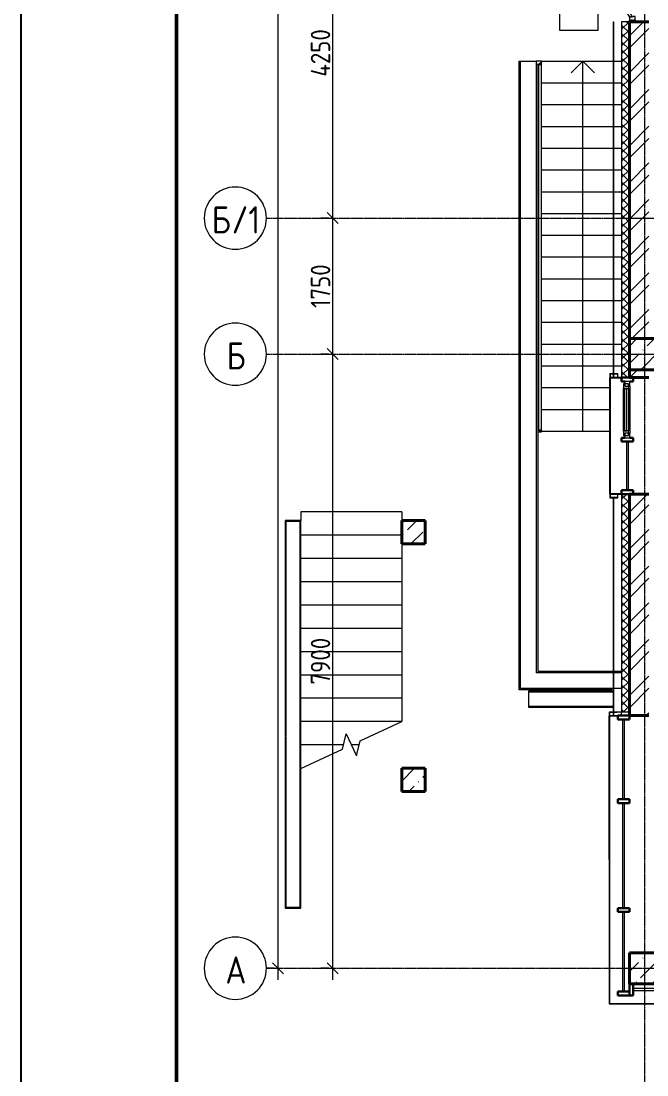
# Model space of a CAD drawing. Header units: millimetres. Extents: x 0 to 351840, y -132678 to 32417.
# Drawn here: x 291407 to 299458, y -50760 to -37203 of the extents above; entities that cross this region are included whole.
import ezdxf

# ---------------------------------------------------------------- set-up
doc = ezdxf.new("R2010")
doc.units = ezdxf.units.MM
doc.linetypes.add('BI_линия_сетки', pattern=[25, 20, -2.5, 0, -2.5])
doc.linetypes.add('BI_невидимые', pattern=[5, 3, -2])
for name, color, linetype, lineweight in [('KPSP-Рамка', 7, 'Continuous', 70), ('S-GRID-IDEN', 7, 'Continuous', 20), ('Витраж', 7, 'Continuous', 18), ('Двери', 7, 'Continuous', 18), ('Лестницы', 7, 'Continuous', 18), ('Несущие колонны', 7, 'Continuous', 18), ('Ограждение', 7, 'Continuous', 9), ('Окна', 7, 'Continuous', 18), ('Оси', 7, 'Continuous', 9), ('Панели витража', 7, 'Continuous', 9), ('Перекрытие', 7, 'Continuous', 18), ('Размеры', 7, 'Continuous', 9), ('Стены наружные', 7, 'Continuous', 18), ('Стены несущие', 7, 'Continuous', 18), ('Стены отделка', 7, 'Continuous', 18), ('Стены штриховка', 7, 'Continuous', 18), ('Стрелки вверх', 7, 'Continuous', 9)]:
    doc.layers.add(name, color=color, linetype=linetype, lineweight=lineweight)
doc.styles.add('GOST Common', font='GOST Common.ttf', dxfattribs={"width": 0.9, "height": 350})
doc.styles.add('GOST Common_1', font='GOST Common.ttf', dxfattribs={"width": 0.9, "height": 250})
doc.dimstyles.new('BI_основной_2_5мм', dxfattribs={"dimscale": 304.8, "dimtxt": 251.428749, "dimasz": 0.463911, "dimexe": 0.492126, "dimexo": 0.492126, "dimgap": 0.098425, "dimtad": 1, "dimdec": 0, "dimdsep": 46, "dimtxsty": 'GOST Common_1', "dimblk1": 'OBLIQUE', "dimblk2": 'OBLIQUE', "dimsah": 1, "dimcen": 0.09, "dimdle": 0.492126, "dimazin": 0, "dimtfac": 1, "dimtdec": 4, "dimtix": 1, "dimtmove": 1, "dimatfit": 3, "dimfxl": 1, "dimtvp": 1, "dimtolj": 1, "dimtzin": 0, "dimlwd": 20, "dimlwe": 20, "dimarcsym": 2})
doc.dimstyles.new('BI_основной_2_5мм_1', dxfattribs={"dimscale": 304.8, "dimtxt": 251.428749, "dimasz": 0.463911, "dimexe": 0.492126, "dimexo": 0.492126, "dimgap": 0.098425, "dimtad": 1, "dimdec": 0, "dimdsep": 46, "dimtxsty": 'GOST Common_1', "dimblk1": 'OBLIQUE', "dimblk2": 'OBLIQUE', "dimsah": 1, "dimcen": 0.09, "dimdle": 0.492126, "dimazin": 0, "dimtfac": 1, "dimtdec": 4, "dimtix": 1, "dimtmove": 0, "dimatfit": 3, "dimfxl": 1, "dimtvp": 1, "dimtolj": 1, "dimtzin": 0, "dimlwd": 20, "dimlwe": 20, "dimarcsym": 2})
pattern_1 = [(45, (2e-10, 1e-10), (-235.732, 235.732), []), (45, (157.15, 1e-10), (-235.732, 235.732), [])]

# ---------------------------------------------------------------- blocks, each defined once
blk = doc.blocks.new('*U84')
at = {"color": 7, "linetype": 'ByBlock', "lineweight": 25}
blk.add_lwpolyline([(594, 420), (594, 0), (0, 0), (0, 420)], close=True, dxfattribs=at)
at = {"color": 0, "linetype": 'ByBlock', "lineweight": 50}
blk.add_lwpolyline([(589, 415), (589, 5), (20, 5), (20, 415)], close=True, dxfattribs=at)
blk = doc.blocks.new('_временные_конструкции_колонны_монолитные_прямоугольная - _временная_конструкция_колонна_400x400-5434477-01 Этаж__0_000___Отделочный_')
at = {"layer": 'Несущие колонны', "lineweight": 9}
h = blk.add_hatch(dxfattribs=at)
h.set_pattern_fill('FP_1', color=9, style=0, pattern_type=2)
h.set_pattern_definition([(45, (0, 0), (84.19, 308.7), [396.875, -79.375, 3.353, -76.02])])
h.paths.add_polyline_path([(200, -200), (200, 200), (-200, 200), (-200, -200)])
at = {"layer": 'Несущие колонны', "color": 9, "lineweight": 40}
for p, q in [((200, 200), (-200, 200)), ((-200, 200), (-200, -200)), ((200, -200), (200, 200)), ((-200, -200), (200, -200))]:
    blk.add_line(p, q, dxfattribs=at)
blk = doc.blocks.new('_временные_конструкции_колонны_монолитные_прямоугольная - _временная_конструкция_колонна_400x400-V7-01 Этаж__0_000___Отделочный_')
at = {"layer": 'Несущие колонны', "lineweight": 9}
h = blk.add_hatch(dxfattribs=at)
h.set_pattern_fill('FP_9', color=9, style=0, pattern_type=2)
h.set_pattern_definition([(45, (0, -7900), (84.1903, 308.6967), [396.875, -79.375, 3.353, -76.022])])
h.paths.add_polyline_path([(200, -200), (200, 200), (-200, 200), (-200, -200)])
at = {"layer": 'Несущие колонны', "color": 9, "lineweight": 40}
for p, q in [((200, 200), (-200, 200)), ((-200, 200), (-200, -200)), ((200, -200), (200, 200)), ((-200, -200), (200, -200))]:
    blk.add_line(p, q, dxfattribs=at)
blk = doc.blocks.new('_Двери_Металлические_Двупольная_Входная_улица-тамбур_стандарт - _дверь_ДМН_2300-1350_стандарт_П ДН-3-7647449-01 Этаж__0_000___Отделочный_')
at = {"layer": 'Двери', "color": 9, "lineweight": 9}
for p, q in [((255, 555), (-490, 125)), ((274, 522), (255, 555)), ((-471, 92), (274, 522)), ((400, 277), (420, 310)), ((721, 92), (400, 277)), ((420, 310), (740, 125)), ((-490, 125), (-530, 125)), ((-530, 50), (-480, 50)), ((-490, 125), (-471, 92)), ((-490, 85), (-490, 125)), ((-480, 85), (-490, 85)), ((-480, 50), (-480, 85)), ((740, 125), (721, 92)), ((730, 85), (740, 85)), ((730, 50), (730, 85)), ((780, 50), (730, 50)), ((740, 125), (780, 125)), ((740, 85), (740, 125))]:
    blk.add_line(p, q, dxfattribs=at)
at = {"layer": 'Двери', "color": 9, "linetype": 'BI_невидимые', "lineweight": 9}
for p, q in [((-550, 50), (-550, 125)), ((-550, 125), (-530, 125)), ((-530, 125), (-550, 125)), ((-530, 50), (-550, 50)), ((-550, 50), (-530, 50)), ((-530, 125), (-530, 50)), ((-530, 50), (-530, 125)), ((780, 50), (780, 125)), ((780, 125), (800, 125)), ((800, 125), (780, 125)), ((780, 125), (780, 50)), ((800, 50), (780, 50)), ((780, 50), (800, 50)), ((800, 125), (800, 50))]:
    blk.add_line(p, q, dxfattribs=at)
blk = doc.blocks.new('_металлические_изделия_кронштейн_круглый - _металлические_изделия_кронштейн-5836579-01 Этаж__0_000___Отделочный_')
at = {"layer": 'Ограждение', "color": 9}
for p, q in [((-1377, 9942), (-1379, 9942)), ((-1379, 9926), (-1377, 9926))]:
    blk.add_line(p, q, dxfattribs=at)
at = {"layer": 'Ограждение', "color": 9, "flags": 128}
for points in [[(-1377, 9942), (-1376, 9942), (-1375, 9942), (-1374, 9942), (-1373, 9942), (-1372, 9942), (-1371, 9942), (-1370, 9942), (-1369, 9942)], [(-1369, 9926), (-1370, 9926), (-1371, 9926), (-1372, 9926), (-1373, 9926), (-1374, 9926), (-1375, 9926), (-1376, 9926), (-1377, 9926), (-1377, 9926)]]:
    blk.add_lwpolyline(points, dxfattribs=at)
blk = doc.blocks.new('_металлические_изделия_труба_круглая_ГОСТ_32678-2014_с_выпусками - _металлические_изделия_труба_круглая-7737686-01 Этаж__0_000___Отделочный_')
at = {"layer": 'Ограждение', "color": 9}
for p, q in [((-31, 113), (-31, 79)), ((-31, 79), (-31, -4621)), ((17, 115), (-29, 115)), ((5, 77), (17, 77)), ((7, -4621), (7, 79)), ((-31, -4621), (-31, -4654)), ((-29, -4656), (38, -4656)), ((38, -4618), (5, -4618)), ((38, -4654), (38, -4618)), ((38, -4656), (38, -4654))]:
    blk.add_line(p, q, dxfattribs=at)
for centre, major_axis, start_param, end_param in [((-12, 79), (-19, 0), 4.712389, 6.283185), ((-12, 79), (19, 0), 0, 3.141593), ((-12, 79), (-19, 0), 3.141593, 4.712389), ((-12, -4621), (-19, 0), 3.403392, 6.283185), ((-12, -4621), (19, 0), 1.570796, 3.141593), ((-12, -4621), (19, 0), 0.261799, 1.570796), ((-12, -4621), (18.1, 0), 0.262779, 0.41075), ((-12, -4621), (18.1, 0), 0.262779, 0.41075)]:
    blk.add_ellipse(centre, major_axis=major_axis, ratio=0.472551, start_param=start_param, end_param=end_param, dxfattribs=at)
for points, knots in [([(-31, 113), (-31, 114), (-31, 115), (-30, 115), (-29, 115), (-27, 115), (-26, 115), (-25, 114), (-24, 113), (-22, 113), (-21, 112), (-19, 111), (-18, 110), (-17, 109), (-16, 108), (-15, 107), (-13, 106), (-12, 105), (-11, 104), (-10, 103), (-8, 102), (-7, 100), (-6, 99), (-5, 98), (-4, 97), (-3, 96), (-2, 94), (0, 93), (1, 91), (2, 89), (3, 88), (4, 86), (6, 84), (7, 82), (7, 80), (7, 79)], [0, 0, 0, 0, 0.083333, 0.125, 0.166667, 0.208333, 0.229167, 0.25, 0.291667, 0.333333, 0.354167, 0.375, 0.395833, 0.416667, 0.4375, 0.458333, 0.479167, 0.5, 0.520833, 0.541667, 0.5625, 0.583333, 0.604167, 0.625, 0.645833, 0.666667, 0.6875, 0.708333, 0.75, 0.770833, 0.791667, 0.833333, 0.875, 0.916667, 1, 1, 1, 1]), ([(5, 83), (5, 83), (5, 84), (5, 85), (4, 85)], [0.08333333, 0.08333333, 0.08333333, 0.08333333, 0.125, 0.13074587, 0.13074587, 0.13074587, 0.13074587]), ([(-31, -4654), (-31, -4653), (-31, -4652), (-30, -4649), (-29, -4647), (-27, -4646), (-26, -4644), (-25, -4642), (-24, -4640), (-22, -4638), (-21, -4637), (-19, -4635), (-18, -4634), (-17, -4633), (-16, -4632), (-15, -4631), (-13, -4629), (-12, -4628), (-11, -4627), (-10, -4626), (-8, -4625), (-7, -4624), (-6, -4623), (-5, -4623), (-4, -4622), (-3, -4621), (-2, -4621), (0, -4620), (1, -4619), (2, -4619), (3, -4619), (4, -4618), (4, -4618)], [0, 0, 0, 0, 0.0833333, 0.125, 0.1666667, 0.2083333, 0.2291667, 0.25, 0.2916667, 0.3333333, 0.3541667, 0.375, 0.3958333, 0.4166667, 0.4375, 0.4583333, 0.4791667, 0.5, 0.5208333, 0.5416667, 0.5625, 0.5833333, 0.6041667, 0.625, 0.6458333, 0.6666667, 0.6875, 0.7083333, 0.75, 0.7708333, 0.7916667, 0.8333333, 0.8333333, 0.8333333, 0.8333333]), ([(-29, -4656), (-29, -4656), (-30, -4656), (-31, -4656), (-31, -4655), (-31, -4654)], [0.8333333, 0.8333333, 0.8333333, 0.8333333, 0.875, 0.9166667, 1, 1, 1, 1])]:
    blk.add_open_spline(points, degree=3, knots=knots, dxfattribs=at)
blk = doc.blocks.new('Системная панель - _панель_витража_остекление_наружный-6678211-01 Этаж__0_000___Отделочный_')
at = {"layer": 'Панели витража', "color": 9}
for p, q in [((512.5, 12.5), (-512.5, 12.5)), ((-512.5, 12.5), (-512.5, -12.5)), ((512.5, -12.5), (512.5, 12.5)), ((-512.5, -12.5), (512.5, -12.5))]:
    blk.add_line(p, q, dxfattribs=at)
blk = doc.blocks.new('Прямоугольный импост - _импост_150х50-6345184-01 Этаж__0_000___Отделочный_')
at = {"layer": 'Витраж', "color": 9, "lineweight": 30}
for p, q in [((-50, 75), (0, 75)), ((-50, -75), (-50, 75)), ((0, 75), (0, -75)), ((0, -75), (-50, -75))]:
    blk.add_line(p, q, dxfattribs=at)
blk = doc.blocks.new('Прямоугольный импост - _импост_150х50-6345185-01 Этаж__0_000___Отделочный_')
at = {"layer": 'Витраж', "color": 9, "lineweight": 30}
for p, q in [((0, 75), (-50, 75)), ((-50, 75), (-50, -75)), ((0, -75), (0, 75)), ((-50, -75), (0, -75))]:
    blk.add_line(p, q, dxfattribs=at)
blk = doc.blocks.new('Системная панель - _панель_витража_эмалит-6595522-01 Этаж__0_000___Отделочный_')
at = {"layer": 'Панели витража', "color": 9}
for p, q in [((387.5, 12.5), (-387.5, 12.5)), ((-387.5, 12.5), (-387.5, -12.5)), ((387.5, -12.5), (387.5, 12.5)), ((-387.5, -12.5), (387.5, -12.5))]:
    blk.add_line(p, q, dxfattribs=at)
blk = doc.blocks.new('Системная панель - _панель_витража_эмалит-6592304-01 Этаж__0_000___Отделочный_')
at = {"layer": 'Панели витража', "color": 9}
for p, q in [((512.5, 12.5), (-512.5, 12.5)), ((-512.5, 12.5), (-512.5, -12.5)), ((512.5, -12.5), (512.5, 12.5)), ((-512.5, -12.5), (512.5, -12.5))]:
    blk.add_line(p, q, dxfattribs=at)
blk = doc.blocks.new('Прямоугольный импост - _импост_150х50-6351348-01 Этаж__0_000___Отделочный_')
at = {"layer": 'Витраж', "color": 9, "lineweight": 30}
for p, q in [((-25, 75), (25, 75)), ((-25, -75), (-25, 75)), ((25, 75), (25, -75)), ((25, -75), (-25, -75))]:
    blk.add_line(p, q, dxfattribs=at)
blk = doc.blocks.new('_временные_конструкции_колонны_монолитные_прямоугольная - _временная_конструкция_колонна_300x300-6341222-01 Этаж__0_000___Отделочный_')
at = {"layer": 'Несущие колонны', "lineweight": 9}
h = blk.add_hatch(dxfattribs=at)
h.set_pattern_fill('FP_52', color=9, style=0, pattern_type=2)
h.set_pattern_definition([(45, (2979.1, -2422.5), (84.19, 308.6967), [396.875, -79.375, 3.353, -76.022])])
h.paths.add_polyline_path([(150, -150), (150, 150), (-150, 150), (-150, -150)])
at = {"layer": 'Несущие колонны', "color": 9, "lineweight": 40}
for p, q in [((150, 150), (-150, 150)), ((-150, 150), (-150, -150)), ((150, -150), (150, 150)), ((-150, -150), (150, -150))]:
    blk.add_line(p, q, dxfattribs=at)
blk = doc.blocks.new('Прямоугольный импост - _импост_150х50-6451573-01 Этаж__0_000___Отделочный_')
at = {"layer": 'Витраж', "color": 9, "lineweight": 30}
for p, q in [((-50, -75), (-50, 75)), ((0, 75), (0, -75)), ((0, -75), (-50, -75))]:
    blk.add_line(p, q, dxfattribs=at)
blk = doc.blocks.new('Системная панель - _панель_витража_остекление_наружный-6457016-01 Этаж__0_000___Отделочный_')
at = {"layer": 'Панели витража', "color": 9}
for p, q in [((312.5, 12.5), (-312.5, 12.5)), ((-312.5, 12.5), (-312.5, -12.5)), ((312.5, -12.5), (312.5, 12.5)), ((-312.5, -12.5), (312.5, -12.5))]:
    blk.add_line(p, q, dxfattribs=at)
blk = doc.blocks.new('Прямоугольный импост - _импост_150х50-6453879-01 Этаж__0_000___Отделочный_')
at = {"layer": 'Витраж', "color": 9, "lineweight": 30}
for p, q in [((0, 75), (-50, 75)), ((-50, 75), (-50, 32.5)), ((0, -75), (0, 75)), ((-50, -32.5), (-50, -75)), ((-50, -75), (0, -75))]:
    blk.add_line(p, q, dxfattribs=at)
blk = doc.blocks.new('_окна_алюминиевые_одностворчатые_витражные - _окно_витражное_алюминиевое-6453962-01 Этаж__0_000___Отделочный_')
at = {"layer": 'Окна', "color": 9}
for p, q in [((-302.5, 32.5), (-362.5, 32.5)), ((-362.5, 32.5), (-362.5, -32.5)), ((-272.5, 12.5), (-332.5, 12.5)), ((-332.5, 12.5), (-332.5, -52.5)), ((-302.5, 32.5), (302.5, 32.5)), ((-302.5, -32.5), (-302.5, 32.5)), ((-272.5, 12.5), (272.5, 12.5)), ((-272.5, -52.5), (-272.5, 12.5)), ((332.5, 12.5), (272.5, 12.5)), ((272.5, 12.5), (272.5, -52.5)), ((362.5, 32.5), (302.5, 32.5)), ((302.5, 32.5), (302.5, -32.5)), ((332.5, -52.5), (332.5, 12.5)), ((362.5, -32.5), (362.5, 32.5)), ((-362.5, -32.5), (-302.5, -32.5)), ((-332.5, -52.5), (-272.5, -52.5)), ((272.5, -7.5), (-272.5, -7.5)), ((-272.5, -7.5), (-272.5, -37.5)), ((-272.5, -37.5), (272.5, -37.5)), ((272.5, -52.5), (-272.5, -52.5)), ((272.5, -37.5), (272.5, -7.5)), ((272.5, -52.5), (332.5, -52.5)), ((302.5, -32.5), (362.5, -32.5))]:
    blk.add_line(p, q, dxfattribs=at)
blk = doc.blocks.new('Прямоугольный импост - _импост_150х50-6453925-01 Этаж__0_000___Отделочный_')
at = {"layer": 'Витраж', "color": 9, "lineweight": 30}
for p, q in [((-50, 75), (0, 75)), ((-50, -75), (-50, 75)), ((0, 75), (0, -75)), ((0, -75), (-50, -75))]:
    blk.add_line(p, q, dxfattribs=at)
blk = doc.blocks.new('Прямоугольный импост - _импост_150х50-V79-01 Этаж__0_000___Отделочный_')
at = {"layer": 'Витраж', "color": 9, "lineweight": 30}
for p, q in [((-25, 75), (25, 75)), ((-25, 32.5), (-25, 75)), ((25, 75), (25, -75)), ((-25, -75), (-25, -32.5)), ((25, -75), (-25, -75))]:
    blk.add_line(p, q, dxfattribs=at)
blk = doc.blocks.new('Системная панель - _панель_витража_остекление_наружный-6678212-01 Этаж__0_000___Отделочный_')
at = {"layer": 'Панели витража', "color": 9}
for p, q in [((675, 12.5), (-675, 12.5)), ((-675, 12.5), (-675, -12.5)), ((675, -12.5), (675, 12.5)), ((-675, -12.5), (675, -12.5))]:
    blk.add_line(p, q, dxfattribs=at)
blk = doc.blocks.new('Ось сетки - _обозначение_ось_круг_Ø8мм-20564-01 Этаж__0_000___Отделочный_')
at = {"layer": 'S-GRID-IDEN', "color": 9}
for start, end in [(360, 180), (180, 360)]:
    blk.add_arc((0, 0), 4, start, end, dxfattribs=at)
blk = doc.blocks.new('_Oblique')
at = {"color": 0, "linetype": 'ByBlock', "lineweight": -2}
blk.add_line((-0.5, -0.5), (0.5, 0.5), dxfattribs=at)
blk = doc.blocks.new('*D978')
at = {"layer": 'Defpoints', "color": 0, "transparency": 16777216}
for p in [(-4619, 28300), (-4719, 0), (-4619, 0)]:
    blk.add_point(p, dxfattribs=at)
at = {"layer": 'Размеры', "color": 0, "lineweight": 20, "transparency": 16777216}
for p, q in [((-4719, 28450), (-4719, 15195)), ((-4769, 28300), (-4869, 28300)), ((-4719, -150), (-4719, 14393)), ((-4769, 0), (-4869, 0))]:
    blk.add_line(p, q, dxfattribs=at)
at = {"layer": 'Размеры', "color": 0, "lineweight": 20, "transparency": 16777216, "xscale": 141.4, "yscale": 141.4, "zscale": 141.4}
for p, rotation in [((-4719, 28300), 90), ((-4719, 0), 270)]:
    blk.add_blockref('_Oblique', p, dxfattribs=dict(at, rotation=rotation))
at = {"layer": 'Размеры', "color": 0, "lineweight": 20, "transparency": 16777216, "insert": (-5076, 14321), "char_height": 250, "width": 946.05, "attachment_point": 1, "rotation": 90, "line_spacing_factor": 1.022761, "style": 'GOST Common_1'}
blk.add_mtext('\\A1;28300', dxfattribs=at)
blk = doc.blocks.new('*D982')
at = {"layer": 'Defpoints', "color": 0, "transparency": 16777216}
for p in [(-3919, 13900), (-4019, 9650), (-3919, 9650)]:
    blk.add_point(p, dxfattribs=at)
at = {"layer": 'Размеры', "color": 0, "lineweight": 20, "transparency": 16777216}
for p, q in [((-4019, 14050), (-4019, 9500)), ((-4069, 13900), (-4169, 13900)), ((-4069, 9650), (-4169, 9650))]:
    blk.add_line(p, q, dxfattribs=at)
at = {"layer": 'Размеры', "color": 0, "lineweight": 20, "transparency": 16777216, "xscale": 141.4, "yscale": 141.4, "zscale": 141.4}
for p, rotation in [((-4019, 13900), 90), ((-4019, 9650), 270)]:
    blk.add_blockref('_Oblique', p, dxfattribs=dict(at, rotation=rotation))
at = {"layer": 'Размеры', "color": 0, "lineweight": 20, "transparency": 16777216, "insert": (-4174, 11775), "char_height": 250, "width": 782.41, "attachment_point": 5, "rotation": 90, "style": 'GOST Common_1'}
blk.add_mtext('\\A1;4250', dxfattribs=at)
blk = doc.blocks.new('*D983')
at = {"layer": 'Defpoints', "color": 0, "transparency": 16777216}
for p in [(-3919, 9650), (-4019, 7900), (-3919, 7900)]:
    blk.add_point(p, dxfattribs=at)
at = {"layer": 'Размеры', "color": 0, "lineweight": 20, "transparency": 16777216}
for p, q in [((-4019, 9800), (-4019, 7750)), ((-4069, 9650), (-4169, 9650)), ((-4069, 7900), (-4169, 7900))]:
    blk.add_line(p, q, dxfattribs=at)
at = {"layer": 'Размеры', "color": 0, "lineweight": 20, "transparency": 16777216, "xscale": 141.4, "yscale": 141.4, "zscale": 141.4}
for p, rotation in [((-4019, 9650), 90), ((-4019, 7900), 270)]:
    blk.add_blockref('_Oblique', p, dxfattribs=dict(at, rotation=rotation))
at = {"layer": 'Размеры', "color": 0, "lineweight": 20, "transparency": 16777216, "insert": (-4174, 8775), "char_height": 250, "width": 700.59, "attachment_point": 5, "rotation": 90, "style": 'GOST Common_1'}
blk.add_mtext('\\A1;1750', dxfattribs=at)
blk = doc.blocks.new('*D984')
at = {"layer": 'Defpoints', "color": 0, "transparency": 16777216}
for p in [(-3919, 7900), (-4019, 0), (-3919, 0)]:
    blk.add_point(p, dxfattribs=at)
at = {"layer": 'Размеры', "color": 0, "lineweight": 20, "transparency": 16777216}
for p, q in [((-4019, 8050), (-4019, -150)), ((-4069, 7900), (-4169, 7900)), ((-4069, 0), (-4169, 0))]:
    blk.add_line(p, q, dxfattribs=at)
at = {"layer": 'Размеры', "color": 0, "lineweight": 20, "transparency": 16777216, "xscale": 141.4, "yscale": 141.4, "zscale": 141.4}
for p, rotation in [((-4019, 7900), 90), ((-4019, 0), 270)]:
    blk.add_blockref('_Oblique', p, dxfattribs=dict(at, rotation=rotation))
at = {"layer": 'Размеры', "color": 0, "lineweight": 20, "transparency": 16777216, "insert": (-4174, 3950), "char_height": 250, "width": 756.84, "attachment_point": 5, "rotation": 90, "style": 'GOST Common_1'}
blk.add_mtext('\\A1;7900', dxfattribs=at)
blk = doc.blocks.new('A$C13a22a9d')
at = {"layer": 'Несущие колонны', "lineweight": 9}
h = blk.add_hatch(dxfattribs=at)
h.set_pattern_fill('FP_4', color=9, style=0, pattern_type=2)
h.set_pattern_definition([(45, (2e-10, 1e-10), (84.1895, 308.696), [396.875, -79.375, 3.353, -76.022])])
h.paths.add_polyline_path([(-3129.1, 5459), (-2829.1, 5459), (-2829.1, 5759), (-3129.1, 5759)])
at = {"layer": 'Стены наружные'}
h = blk.add_hatch(color=9, dxfattribs=at)
h.paths.add_polyline_path([(-400, 3249.1), (-400, 6052.5), (-408, 6052.5), (-408, 3249.1)])
h.paths.add_polyline_path([(-408, 7600), (-400, 7600), (-400, 12170), (-408, 12170), (-408, 8714)])
h.paths.add_polyline_path([(-408, 13525), (-400, 13525), (-400, 14225.1), (-408, 14225.1)])
h.paths.add_polyline_path([(-400, 16225.1), (-400, 17575), (-408, 17575), (-408, 16225.1)])
h.paths.add_polyline_path([(-408, 19075), (-400, 19075), (-400, 20308), (-408, 20308)])
at = {"layer": 'Стены наружные', "lineweight": 9}
h = blk.add_hatch(dxfattribs=at)
h.set_pattern_fill('FP_50', color=9, style=0, pattern_type=2)
h.set_pattern_definition([(45, (2e-10, 1e-10), (-53.033, 53.033), []), (135, (2e-10, 1e-10), (-53.033, -53.033), [])])
h.paths.add_polyline_path([(-200, 3300), (-200, 6100), (-300, 6100), (-300, 3300)])
h.paths.add_polyline_path([(-200, 7600), (-200, 12175), (-300, 12175), (-300, 7600)])
h.paths.add_polyline_path([(-300, 13525), (-200, 13525), (-200, 14225), (-300, 14225), (-300, 13700)])
h.paths.add_polyline_path([(-200, 16225), (-200, 17575), (-300, 17575), (-300, 16225)])
h.paths.add_polyline_path([(-300, 19075), (-200, 19075), (-200, 20200), (-300, 20200), (-300, 19700)])
h = blk.add_hatch(dxfattribs=at)
h.set_pattern_fill('FP_37', color=9, angle=225, style=0, pattern_type=2)
h.set_pattern_definition(pattern_1)
h.paths.add_polyline_path([(50, 8100), (50, 12175), (-200, 12175), (-200, 8100)])
h.paths.add_polyline_path([(50, 13525), (50, 13700), (-200, 13700), (-200, 13525)])
at = {"layer": 'Стены наружные'}
h = blk.add_hatch(color=9, dxfattribs=at)
h.paths.add_polyline_path([(-451.3, 6052.4), (-448.8, 6052.4), (-448.9, 6102.4), (-451.4, 6102.4)])
h.paths.add_polyline_path([(-452, 7597.4), (-449.5, 7597.4), (-449.5, 7647.4), (-452, 7647.4)])
for points in [[(-449.5, 7644.9), (-350, 7645), (-350, 7647.5), (-449.5, 7647.4)], [(-449.5, 7597.4), (-300, 7597.5), (-300, 7600), (-449.5, 7599.9)], [(-448.9, 6099.9), (-300, 6100), (-300, 6102.5), (-448.9, 6102.4)], [(-448.8, 6052.4), (-349.3, 6052.5), (-349.3, 6055), (-448.8, 6054.9)], [(-4621.1, 5751), (-4437.1, 5751), (-4437.1, 5759), (-4621.1, 5759)], [(-4437.1, 780.5), (-4429.1, 780.5), (-4429.1, 5759), (-4437.1, 5759), (-4437.1, 2569.4)], [(-1500, 3357.4), (-1492, 3357.4), (-1492, 3565.4), (-1500, 3565.4)], [(-1378.9, 3557.4), (-408, 3557.4), (-408, 3565.4), (-1492, 3565.4), (-1492, 3557.4)], [(-1378.9, 3357.4), (-408, 3357.4), (-408, 3365.4), (-1492, 3365.4), (-1492, 3357.4)], [(-459.5, 3246.2), (-457, 3246.2), (-457, 3296.2), (-459.5, 3296.2)], [(-457, 3293.7), (-357.5, 3293.7), (-357.5, 3296.2), (-457, 3296.2)], [(-457, 3246.2), (-307.5, 3246.2), (-307.5, 3248.7), (-457, 3248.7)], [(-4429.1, 772.5), (-4429.1, 780.5), (-4621.1, 780.5), (-4621.1, 772.5)]]:
    blk.add_hatch(color=9, dxfattribs=at).paths.add_polyline_path(points)
at = {"layer": 'Стены наружные', "lineweight": 9}
h = blk.add_hatch(dxfattribs=at)
h.set_pattern_fill('FP_37', color=9, angle=225, style=0, pattern_type=2)
h.set_pattern_definition(pattern_1)
h.paths.add_polyline_path([(-200, 3250), (50, 3250), (50, 6100), (-200, 6100), (-200, 3300)])
h.paths.add_polyline_path([(50, 7600), (50, 7700), (-200, 7700), (-200, 7600)])
at = {"layer": 'Стены наружные'}
h = blk.add_hatch(color=9, dxfattribs=at)
h.paths.add_polyline_path([(-4629.1, 772.5), (-4621.1, 772.5), (-4621.1, 2972.5), (-4629.1, 2972.5)])
h.paths.add_polyline_path([(-4621.1, 2980.5), (-4621.1, 5759), (-4629.1, 5759), (-4629.1, 2980.5)])
at = {"layer": 'Лестницы', "color": 9}
for p, q in [((-1333.5, 11670), (-408, 11670)), ((-400, 11670), (-300, 11670)), ((-1378.9, 11390), (-1369, 11390)), ((-1378.9, 11390), (-1369, 11390)), ((-1331, 11390), (-408, 11390)), ((-1331, 11390), (-408, 11390)), ((-400, 11390), (-300, 11390)), ((-400, 11390), (-300, 11390)), ((-1378.9, 11110), (-1369, 11110)), ((-1378.9, 11110), (-1369, 11110)), ((-1331.1, 11110), (-408, 11110)), ((-1331.1, 11110), (-408, 11110)), ((-400, 11110), (-300, 11110)), ((-400, 11110), (-300, 11110)), ((-1378.9, 10830), (-1369, 10830)), ((-1378.9, 10830), (-1369, 10830)), ((-1331.1, 10830), (-408, 10830)), ((-1331.1, 10830), (-408, 10830)), ((-400, 10830), (-300, 10830)), ((-400, 10830), (-300, 10830)), ((-1378.9, 10550), (-1369, 10550)), ((-1378.9, 10550), (-1369, 10550)), ((-1331.1, 10550), (-408, 10550)), ((-1331.1, 10550), (-408, 10550)), ((-400, 10550), (-300, 10550)), ((-400, 10550), (-300, 10550)), ((-1378.9, 10270), (-1369, 10270)), ((-1378.9, 10270), (-1369, 10270)), ((-1331.2, 10270), (-408, 10270)), ((-1331.2, 10270), (-408, 10270)), ((-400, 10270), (-300, 10270)), ((-400, 10270), (-300, 10270)), ((-1378.9, 9990), (-1369, 9990)), ((-1378.9, 9990), (-1369, 9990)), ((-1331.2, 9990), (-408, 9990)), ((-1331.2, 9990), (-408, 9990)), ((-400, 9990), (-300, 9990)), ((-400, 9990), (-300, 9990)), ((-1378.9, 9710), (-1369, 9710)), ((-1378.9, 9710), (-1369, 9710)), ((-1331, 9710), (-408, 9710)), ((-1331, 9710), (-408, 9710)), ((-400, 9710), (-300, 9710)), ((-400, 9710), (-300, 9710)), ((-1378.9, 9430), (-1369, 9430)), ((-1378.9, 9430), (-1369, 9430)), ((-1331, 9430), (-408, 9430)), ((-1331, 9430), (-408, 9430)), ((-400, 9430), (-300, 9430)), ((-400, 9430), (-300, 9430)), ((-1378.9, 9150), (-1369, 9150)), ((-1378.9, 9150), (-1369, 9150)), ((-1331, 9150), (-408, 9150)), ((-1331, 9150), (-408, 9150)), ((-400, 9150), (-300, 9150)), ((-400, 9150), (-300, 9150)), ((-1378.9, 8870), (-1369, 8870)), ((-1378.9, 8870), (-1369, 8870)), ((-1331, 8870), (-408, 8870)), ((-1331, 8870), (-408, 8870)), ((-400, 8870), (-300, 8870)), ((-400, 8870), (-300, 8870)), ((-1378.9, 8590), (-1368.8, 8590)), ((-1378.9, 8590), (-1368.8, 8590)), ((-1331, 8590), (-408, 8590)), ((-1331, 8590), (-408, 8590)), ((-400, 8590), (-300, 8590)), ((-400, 8590), (-300, 8590)), ((-1378.9, 8310), (-1368.8, 8310)), ((-1378.9, 8310), (-1368.8, 8310)), ((-1331, 8310), (-408, 8310)), ((-1331, 8310), (-408, 8310)), ((-400, 8310), (-300, 8310)), ((-400, 8310), (-300, 8310)), ((-1378.9, 8030), (-1368.8, 8030)), ((-1378.9, 8030), (-1368.8, 8030)), ((-1331, 8030), (-408, 8030)), ((-1331, 8030), (-408, 8030)), ((-400, 8030), (-300, 8030)), ((-400, 8030), (-300, 8030)), ((-1378.9, 7750), (-1368.9, 7750)), ((-1378.9, 7750), (-1368.9, 7750)), ((-1331, 7750), (-408, 7750)), ((-1331, 7750), (-408, 7750)), ((-400, 7750), (-300, 7750)), ((-400, 7750), (-300, 7750)), ((-1378.9, 7470), (-1368.9, 7470)), ((-1378.9, 7470), (-1368.9, 7470)), ((-1331, 7470), (-451.9, 7470)), ((-1331, 7470), (-451.9, 7470)), ((-1378.9, 7190), (-1369, 7190)), ((-1378.9, 7190), (-1369, 7190)), ((-1331, 7190), (-451.8, 7190)), ((-1331, 7190), (-451.8, 7190)), ((-1331, 6910), (-451.7, 6910)), ((-1331, 6910), (-451.7, 6910)), ((-3129.1, 5872.5), (-4429.1, 5872.5)), ((-4429.1, 5872.5), (-4429.1, 5759)), ((-3129.1, 5872.5), (-4429.1, 5872.5)), ((-3129.1, 5872.5), (-3129.1, 5759)), ((-3129.1, 5572.5), (-4429.1, 5572.5)), ((-3129.1, 5572.5), (-4429.1, 5572.5)), ((-3129.1, 5459), (-3129.1, 5272.5)), ((-3129.1, 5272.5), (-4429.1, 5272.5)), ((-3129.1, 5272.5), (-4429.1, 5272.5)), ((-3129.1, 5272.5), (-3129.1, 4972.5)), ((-3129.1, 4972.5), (-4429.1, 4972.5)), ((-3129.1, 4972.5), (-4429.1, 4972.5)), ((-3129.1, 4972.5), (-3129.1, 4672.5)), ((-3129.1, 4672.5), (-4429.1, 4672.5)), ((-3129.1, 4672.5), (-4429.1, 4672.5)), ((-3129.1, 4672.5), (-3129.1, 4372.5)), ((-3129.1, 4372.5), (-4429.1, 4372.5)), ((-3129.1, 4372.5), (-4429.1, 4372.5)), ((-3129.1, 4372.5), (-3129.1, 4072.5)), ((-3129.1, 4072.5), (-4429.1, 4072.5)), ((-3129.1, 4072.5), (-4429.1, 4072.5)), ((-3129.1, 4072.5), (-3129.1, 3772.5)), ((-3129.1, 3772.5), (-4429.1, 3772.5)), ((-3129.1, 3772.5), (-4429.1, 3772.5)), ((-3129.1, 3772.5), (-3129.1, 3472.5)), ((-3129.1, 3472.5), (-4429.1, 3472.5)), ((-3129.1, 3472.5), (-4429.1, 3472.5)), ((-3129.1, 3472.5), (-3129.1, 3175.6)), ((-3135.8, 3172.5), (-4429.1, 3172.5)), ((-3135.8, 3172.5), (-4429.1, 3172.5)), ((-3665.8, 2925.3), (-3129.1, 3175.6)), ((-3892.4, 2819.7), (-3845.1, 3014.1)), ((-3845.1, 3014.1), (-3713.1, 2730.9)), ((-3879.6, 2872.5), (-4429.1, 2872.5)), ((-3879.6, 2872.5), (-4429.1, 2872.5)), ((-3678.7, 2872.5), (-3779.1, 2872.5)), ((-3678.7, 2872.5), (-3779.1, 2872.5)), ((-3713.1, 2730.9), (-3665.8, 2925.3)), ((-4429.1, 2569.4), (-3892.4, 2819.7)), ((-4429.1, 2572.5), (-4429.1, 2569.4)), ((-4422.5, 2572.5), (-4429.1, 2572.5)), ((-4422.5, 2572.5), (-4429.1, 2572.5))]:
    blk.add_line(p, q, dxfattribs=at)
at = {"layer": 'Несущие колонны', "color": 9, "lineweight": 40}
for p, q in [((-2829.1, 5759), (-3129.1, 5759)), ((-3129.1, 5759), (-3129.1, 5459)), ((-2829.1, 5459), (-2829.1, 5759)), ((-3129.1, 5459), (-2829.1, 5459))]:
    blk.add_line(p, q, dxfattribs=at)
at = {"layer": 'Оси', "color": 9, "linetype": 'BI_линия_сетки'}
for p, q in [((0, -3627.3), (0, 29372.3)), ((-4869.1, 9650), (49050, 9650)), ((-4869.1, 7900), (49050, 7900)), ((-4869.1, 0), (49050, 0))]:
    blk.add_line(p, q, dxfattribs=at)
at = {"layer": 'Перекрытие', "color": 9, "lineweight": 9}
for p, q in [((-1100, 13069.7), (-1100, 12069.7)), ((-600, 12069.7), (-600, 13069.7)), ((-1100, 12069.7), (-600, 12069.7)), ((-449.5, 7597.4), (-448.9, 6102.4)), ((-350, 7600), (-350, 7645)), ((-349.3, 6055), (-349.4, 6100)), ((-300, 3295.3), (-357.5, 3295.3)), ((-300, 3250), (-300, 3295.3)), ((-459.5, 3246.2), (-459.5, -455.7)), ((-459.5, -455.7), (-458, -455.7))]:
    blk.add_line(p, q, dxfattribs=at)
at = {"layer": 'Стены наружные', "color": 9}
for p, q in [((-1620, 11670), (-1400, 11670)), ((-1620, 3580), (-1620, 11670)), ((-1600, 3600), (-1600, 11670)), ((-1400, 11632), (-1400, 3800)), ((-1380, 11632), (-1380, 3820)), ((-451.4, 6102.4), (-452, 7597.4)), ((-449.5, 7597.4), (-448.9, 6102.4)), ((-408, 3800), (-1400, 3800)), ((-1380, 3820), (-408, 3820)), ((-400, 3820), (-300, 3820)), ((-300, 3800), (-400, 3800)), ((-428, 3580), (-1620, 3580)), ((-408, 3600), (-1600, 3600)), ((-428, 3580), (-428, 3600)), ((-300, 3600), (-400, 3600)), ((-458, -459.5), (-459.5, 3246.2)), ((-457, 3246.2), (-455.5, -459.5)), ((-458, -459.5), (-455.5, -459.5)), ((-455.5, -455.7), (10916.4, -455.7)), ((10916.4, -458.2), (-455.5, -458.2))]:
    blk.add_line(p, q, dxfattribs=at)
at = {"layer": 'Стены несущие', "color": 9, "lineweight": 40}
for p, q in [((-200, 8100), (-200, 12175)), ((50, 12175), (-200, 12175)), ((-200, 7700), (-200, 7600)), ((-200, 7600), (50, 7600)), ((50, 6100), (-200, 6100)), ((-200, 3250), (-200, 6100)), ((-200, 3250), (50, 3250))]:
    blk.add_line(p, q, dxfattribs=at)
at = {"layer": 'Стены отделка', "color": 9, "lineweight": 9}
for p, q in [((-408, 12170), (-408, 7600)), ((-400, 12170), (-408, 12170)), ((-400, 7600), (-400, 12170)), ((-300, 12175), (-300, 7600)), ((-200, 12175), (-300, 12175)), ((-350, 7647.5), (-452, 7647.4)), ((-452, 7647.4), (-452, 7597.4)), ((-452, 7597.4), (-300, 7597.5)), ((-449.5, 7647.4), (-449.5, 7597.4)), ((-449.5, 7644.9), (-350, 7645)), ((-408, 7600), (-449.5, 7599.9)), ((-300, 7600), (-400, 7600)), ((-350, 7645), (-350, 7647.5)), ((-300, 7600), (-200, 7600)), ((-300, 7597.5), (-300, 7600)), ((-300, 6102.5), (-451.4, 6102.4)), ((-451.4, 6102.4), (-451.3, 6052.4)), ((-448.9, 6102.4), (-448.8, 6052.4)), ((-300, 6100), (-300, 6102.5)), ((-451.3, 6052.4), (-408, 6052.5)), ((-448.9, 6099.9), (-300, 6100)), ((-349.3, 6055), (-448.8, 6054.9)), ((-408, 6052.5), (-408, 3249.1)), ((-400, 6052.5), (-349.3, 6052.5)), ((-400, 3249.1), (-400, 6052.5)), ((-349.3, 6052.5), (-349.3, 6055)), ((-300, 6100), (-300, 3300)), ((-200, 6100), (-300, 6100)), ((-4629.1, 5759), (-4629.1, 2980.5)), ((-4429.1, 5759), (-4629.1, 5759)), ((-4621.1, 5759), (-4621.1, 2980.5)), ((-4621.1, 5751), (-4437.1, 5751)), ((-4437.1, 780.5), (-4437.1, 5759)), ((-4429.1, 2572.5), (-4429.1, 5759)), ((-408, 3565.4), (-1500, 3565.4)), ((-1500, 3565.4), (-1500, 3357.4)), ((-1492, 3357.4), (-1492, 3565.4)), ((-1492, 3557.4), (-408, 3557.4)), ((-1500, 3357.4), (-408, 3357.4)), ((-408, 3365.4), (-1492, 3365.4)), ((-459.5, 3296.2), (-459.5, 3246.2)), ((-357.5, 3296.2), (-459.5, 3296.2)), ((-457, 3296.2), (-457, 3293.7)), ((-457, 3293.7), (-457, 3246.2)), ((-457, 3293.7), (-357.5, 3293.7)), ((-357.5, 3293.7), (-357.5, 3296.2)), ((-300, 3300), (-200, 3300)), ((-459.5, 3246.2), (-307.5, 3246.2)), ((-307.5, 3248.7), (-457, 3248.7)), ((-408, 3249.1), (-400, 3249.1)), ((-307.5, 3246.2), (-307.5, 3248.7)), ((-4629.1, 2980.5), (-4621.1, 2980.5)), ((-4621.1, 2972.5), (-4629.1, 2972.5)), ((-4629.1, 2972.5), (-4629.1, 772.5)), ((-4621.1, 2972.5), (-4621.1, 772.5)), ((-4429.1, 772.5), (-4429.1, 2569.4)), ((-4629.1, 772.5), (-4429.1, 772.5)), ((-4429.1, 780.5), (-4621.1, 780.5))]:
    blk.add_line(p, q, dxfattribs=at)
at = {"layer": 'Стены штриховка', "color": 9}
for p, q in [((-408, 7600), (-400, 7600)), ((-400, 6052.5), (-408, 6052.5))]:
    blk.add_line(p, q, dxfattribs=at)
at = {"layer": 'Стрелки вверх', "color": 9}
for p, q in [((-800, 11670), (-950, 11520)), ((-800, 11390), (-800, 11670)), ((-800, 11670), (-650, 11520)), ((-800, 11110), (-800, 11390)), ((-800, 10830), (-800, 11110)), ((-800, 10550), (-800, 10830)), ((-800, 10270), (-800, 10550)), ((-800, 9990), (-800, 10270)), ((-800, 9710), (-800, 9990)), ((-800, 9430), (-800, 9710)), ((-800, 9150), (-800, 9430)), ((-800, 8870), (-800, 9150)), ((-800, 8590), (-800, 8870)), ((-800, 8310), (-800, 8590)), ((-800, 8030), (-800, 8310)), ((-800, 7750), (-800, 8030)), ((-800, 7470), (-800, 7750)), ((-800, 7190), (-800, 7470)), ((-800, 6910), (-800, 7190))]:
    blk.add_line(p, q, dxfattribs=at)
at = {"layer": 'S-GRID-IDEN', "color": 9, "xscale": 99.99999999999993, "yscale": 99.99999999999993, "zscale": 99.99999999999993, "rotation": 269.9999999999994}
for p in [(-5269.7, 9650), (-5269.7, 7900), (-5269.7, 0)]:
    blk.add_blockref('Ось сетки - _обозначение_ось_круг_Ø8мм-20564-01 Этаж__0_000___Отделочный_', p, dxfattribs=at)
at = {"layer": 'Витраж', "color": 9, "rotation": 89.99999999999991}
for name, p in [('Прямоугольный импост - _импост_150х50-6453879-01 Этаж__0_000___Отделочный_', (-225, 7600)), ('Прямоугольный импост - _импост_150х50-6345185-01 Этаж__0_000___Отделочный_', (-275, 3250))]:
    blk.add_blockref(name, p, dxfattribs=at)
at = {"layer": 'Витраж', "color": 9, "extrusion": (0, 0, -1), "rotation": 270.0000000000001}
for name, p in [('Прямоугольный импост - _импост_150х50-V79-01 Этаж__0_000___Отделочный_', (225, 6800)), ('Прямоугольный импост - _импост_150х50-6453925-01 Этаж__0_000___Отделочный_', (225, 6100)), ('Прямоугольный импост - _импост_150х50-6351348-01 Этаж__0_000___Отделочный_', (275, 2150)), ('Прямоугольный импост - _импост_150х50-6351348-01 Этаж__0_000___Отделочный_', (275, 750)), ('Прямоугольный импост - _импост_150х50-6345184-01 Этаж__0_000___Отделочный_', (275, -350))]:
    blk.add_blockref(name, p, dxfattribs=at)
at = {"layer": 'Витраж', "color": 9, "extrusion": (0, 0, -1)}
blk.add_blockref('Прямоугольный импост - _импост_150х50-6451573-01 Этаж__0_000___Отделочный_', (200, -275), dxfattribs=at)
at = {"layer": 'Двери', "color": 9, "rotation": 89.99999999999991}
blk.add_blockref('_Двери_Металлические_Двупольная_Входная_улица-тамбур_стандарт - _дверь_ДМН_2300-1350_стандарт_П ДН-3-7647449-01 Этаж__0_000___Отделочный_', (-75, 12725), dxfattribs=at)
at = {"layer": 'Несущие колонны', "color": 9}
for name, p in [('_временные_конструкции_колонны_монолитные_прямоугольная - _временная_конструкция_колонна_400x400-V7-01 Этаж__0_000___Отделочный_', (0, 7900)), ('_временные_конструкции_колонны_монолитные_прямоугольная - _временная_конструкция_колонна_300x300-6341222-01 Этаж__0_000___Отделочный_', (-2979.1, 2422.5)), ('_временные_конструкции_колонны_монолитные_прямоугольная - _временная_конструкция_колонна_400x400-5434477-01 Этаж__0_000___Отделочный_', (0, 0))]:
    blk.add_blockref(name, p, dxfattribs=at)
at = {"layer": 'Ограждение', "color": 9, "rotation": 180}
blk.add_blockref('_металлические_изделия_труба_круглая_ГОСТ_32678-2014_с_выпусками - _металлические_изделия_труба_круглая-7737686-01 Этаж__0_000___Отделочный_', (-1362.1, 7013.6), dxfattribs=at)
at = {"layer": 'Ограждение', "color": 9}
for p in [(0, 0), (0, -1000)]:
    blk.add_blockref('_металлические_изделия_кронштейн_круглый - _металлические_изделия_кронштейн-5836579-01 Этаж__0_000___Отделочный_', p, dxfattribs=at)
at = {"layer": 'Окна', "color": 9, "rotation": 269.9999999999999}
blk.add_blockref('_окна_алюминиевые_одностворчатые_витражные - _окно_витражное_алюминиевое-6453962-01 Этаж__0_000___Отделочный_', (-225, 7187.5), dxfattribs=at)
at = {"layer": 'Панели витража', "color": 9}
for name, p, rotation in [('Системная панель - _панель_витража_остекление_наружный-6457016-01 Этаж__0_000___Отделочный_', (-225, 6462.5), 269.9999999999999), ('Системная панель - _панель_витража_остекление_наружный-6678211-01 Этаж__0_000___Отделочный_', (-275, 2687.5), 269.9999999999999), ('Системная панель - _панель_витража_остекление_наружный-6678212-01 Этаж__0_000___Отделочный_', (-275, 1450), 269.9999999999999), ('Системная панель - _панель_витража_эмалит-6592304-01 Этаж__0_000___Отделочный_', (-275, 212.5), 269.9999999999999), ('Системная панель - _панель_витража_эмалит-6595522-01 Этаж__0_000___Отделочный_', (237.5, -275), 180)]:
    blk.add_blockref(name, p, dxfattribs=dict(at, rotation=rotation))
at = {"layer": 'S-GRID-IDEN', "color": 9, "lineweight": 9, "char_height": 350, "attachment_point": 1, "style": 'GOST Common'}
for s, insert, width in [('\\fGOST Common|b0|i0|c204|p34|;\\W.9;Б', (-5573.8, 9802.6), 310.253), ('/1', (-5317.8, 9802.6), 461.772), ('\\fGOST Common|b0|i0|c204|p34|;\\W.9;Б', (-5383, 8052.6), 310.253), ('\\fGOST Common|b0|i0|c204|p34|;\\W.9;А', (-5397.8, 152.6), 346.329)]:
    blk.add_mtext(s, dxfattribs=dict(at, insert=insert, width=width))
at = {"layer": 'Размеры', "color": 9, "lineweight": 20}
dim = blk.add_linear_dim(base=(-4719.1, 0), p1=(-4619.1, 28300), p2=(-4619.1, 0), angle=90, dimstyle='BI_основной_2_5мм', override={"dimpost": '<>', "dimfxl": 28300}, dxfattribs=at)
dim.commit()
dim.dimension.update_dxf_attribs({"geometry": '*D978', "text_midpoint": (-4909.1, 14793.8), "dimtype": 160, "text_rotation": 90})
for base, p1, p2, override, picture, middle in [((-4019.1, 9650), (-3919.1, 13900), (-3919.1, 9650), {"dimpost": '<>', "dimfxl": 4250}, '*D982', (-4174.1, 11775)), ((-4019.1, 7900), (-3919.1, 9650), (-3919.1, 7900), {"dimpost": '<>', "dimfxl": 1750}, '*D983', (-4174.1, 8775)), ((-4019.1, 0), (-3919.1, 7900), (-3919.1, 0), {"dimpost": '<>', "dimfxl": 7900}, '*D984', (-4174.1, 3950))]:
    dim = blk.add_linear_dim(base=base, p1=p1, p2=p2, angle=90, dimstyle='BI_основной_2_5мм_1', override=override, dxfattribs=at)
    dim.commit()
    dim.dimension.update_dxf_attribs({"geometry": picture, "text_midpoint": middle})

msp = doc.modelspace()

# ---------------------------------------------------------------- block references
msp.add_blockref('A$C13a22a9d', (299433, -49388))
at = {"layer": 'KPSP-Рамка', "xscale": 100, "yscale": 100, "zscale": 100}
msp.add_blockref('*U84', (291407, -60659), dxfattribs=at)

doc.saveas('drawing.dxf')
